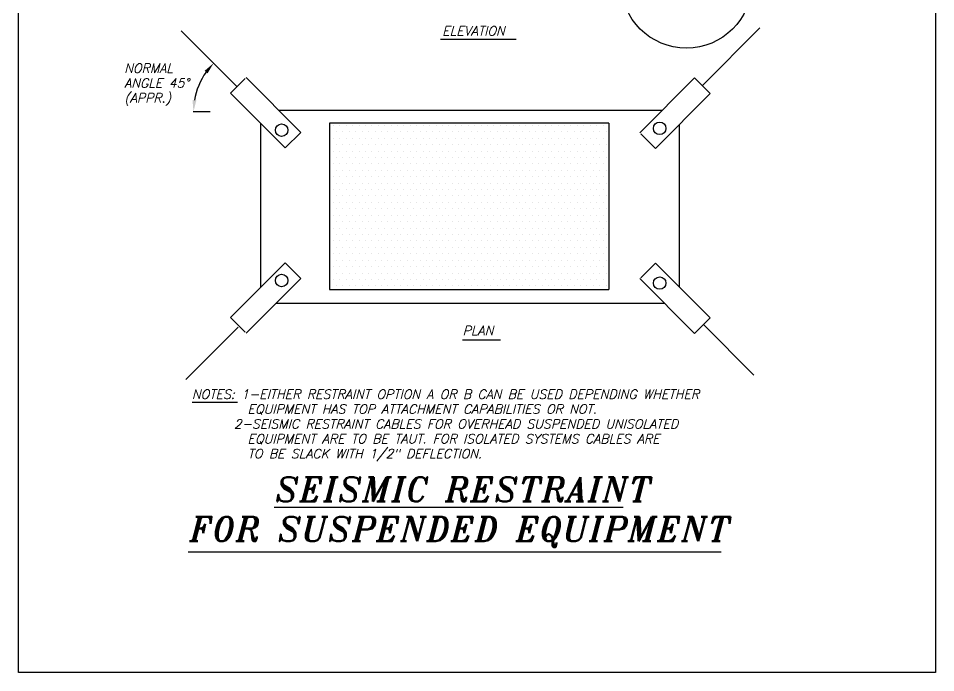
# Model space of a CAD drawing. Extents: x -730 to 2784, y 160 to 852.
# Drawn here: x -712.33 to -703.94, y 255.26 to 261.24 of the extents above; entities that cross this region are included whole.
import ezdxf

# ---------------------------------------------------------------- set-up
doc = ezdxf.new("R2010")
doc.units = 0
doc.header["$MEASUREMENT"] = 0
doc.header["$PDMODE"] = 34
doc.header["$PDSIZE"] = 0.4
for name, color, linetype in [('1', 1, 'Continuous'), ('4', 1, 'Continuous'), ('7', 7, 'Continuous'), ('M_HV_TABLE', 140, 'Continuous')]:
    doc.layers.add(name, color=color, linetype=linetype)
doc.layers.add('2', color=2, linetype='Continuous', lineweight=25)
doc.layers.add('3', color=3, linetype='Continuous', lineweight=25)
doc.styles.add('ROMANC', font='italict.shx')

# ---------------------------------------------------------------- blocks, each defined once
blk = doc.blocks.new('*X227')
at = {"color": 0}
for p, q in [((-141187.5, 142875), (-141187.5, 142875)), ((-141125, 143000), (-141125, 143000)), ((-141062.5, 142875), (-141062.5, 142875)), ((-141000, 143000), (-141000, 143000)), ((-140937.5, 142875), (-140937.5, 142875)), ((-140875, 143000), (-140875, 143000)), ((-140812.5, 142875), (-140812.5, 142875)), ((-140750, 143000), (-140750, 143000)), ((-140687.5, 142875), (-140687.5, 142875)), ((-140625, 143000), (-140625, 143000)), ((-140562.5, 142875), (-140562.5, 142875)), ((-140500, 143000), (-140500, 143000)), ((-140437.5, 142875), (-140437.5, 142875)), ((-140375, 143000), (-140375, 143000)), ((-140312.5, 142875), (-140312.5, 142875)), ((-140250, 143000), (-140250, 143000)), ((-140187.5, 142875), (-140187.5, 142875)), ((-140125, 143000), (-140125, 143000)), ((-140062.5, 142875), (-140062.5, 142875)), ((-140000, 143000), (-140000, 143000)), ((-139937.5, 142875), (-139937.5, 142875)), ((-139875, 143000), (-139875, 143000)), ((-139812.5, 142875), (-139812.5, 142875)), ((-139750, 143000), (-139750, 143000)), ((-139687.5, 142875), (-139687.5, 142875)), ((-139625, 143000), (-139625, 143000)), ((-139562.5, 142875), (-139562.5, 142875)), ((-139500, 143000), (-139500, 143000)), ((-139437.5, 142875), (-139437.5, 142875)), ((-139375, 143000), (-139375, 143000)), ((-139312.5, 142875), (-139312.5, 142875)), ((-139250, 143000), (-139250, 143000)), ((-139187.5, 142875), (-139187.5, 142875)), ((-139125, 143000), (-139125, 143000)), ((-139062.5, 142875), (-139062.5, 142875)), ((-139000, 143000), (-139000, 143000)), ((-138937.5, 142875), (-138937.5, 142875)), ((-138875, 143000), (-138875, 143000)), ((-138812.5, 142875), (-138812.5, 142875)), ((-138750, 143000), (-138750, 143000)), ((-138687.5, 142875), (-138687.5, 142875)), ((-138625, 143000), (-138625, 143000)), ((-138562.5, 142875), (-138562.5, 142875)), ((-138500, 143000), (-138500, 143000)), ((-138437.5, 142875), (-138437.5, 142875)), ((-138375, 143000), (-138375, 143000)), ((-138312.5, 142875), (-138312.5, 142875)), ((-138250, 143000), (-138250, 143000)), ((-138187.5, 142875), (-138187.5, 142875)), ((-138125, 143000), (-138125, 143000)), ((-138062.5, 142875), (-138062.5, 142875)), ((-138000, 143000), (-138000, 143000)), ((-137937.5, 142875), (-137937.5, 142875)), ((-137875, 143000), (-137875, 143000)), ((-137812.5, 142875), (-137812.5, 142875)), ((-137750, 143000), (-137750, 143000)), ((-137687.5, 142875), (-137687.5, 142875)), ((-137625, 143000), (-137625, 143000)), ((-137562.5, 142875), (-137562.5, 142875)), ((-137500, 143000), (-137500, 143000)), ((-137437.5, 142875), (-137437.5, 142875)), ((-137375, 143000), (-137375, 143000)), ((-137312.5, 142875), (-137312.5, 142875)), ((-137250, 143000), (-137250, 143000)), ((-137187.5, 142875), (-137187.5, 142875)), ((-137125, 143000), (-137125, 143000)), ((-137062.5, 142875), (-137062.5, 142875)), ((-137000, 143000), (-137000, 143000)), ((-136937.5, 142875), (-136937.5, 142875)), ((-136875, 143000), (-136875, 143000)), ((-136812.5, 142875), (-136812.5, 142875)), ((-136750, 143000), (-136750, 143000)), ((-136687.5, 142875), (-136687.5, 142875)), ((-136625, 143000), (-136625, 143000)), ((-136562.5, 142875), (-136562.5, 142875)), ((-136500, 143000), (-136500, 143000)), ((-136437.5, 142875), (-136437.5, 142875)), ((-136375, 143000), (-136375, 143000)), ((-136312.5, 142875), (-136312.5, 142875)), ((-136250, 143000), (-136250, 143000)), ((-136187.5, 142875), (-136187.5, 142875)), ((-136125, 143000), (-136125, 143000)), ((-136062.5, 142875), (-136062.5, 142875)), ((-136000, 143000), (-136000, 143000)), ((-135937.5, 142875), (-135937.5, 142875)), ((-135875, 143000), (-135875, 143000)), ((-135812.5, 142875), (-135812.5, 142875)), ((-141125, 142750), (-141125, 142750)), ((-141000, 142750), (-141000, 142750)), ((-140875, 142750), (-140875, 142750)), ((-140750, 142750), (-140750, 142750)), ((-140625, 142750), (-140625, 142750)), ((-140500, 142750), (-140500, 142750)), ((-140375, 142750), (-140375, 142750)), ((-140250, 142750), (-140250, 142750)), ((-140125, 142750), (-140125, 142750)), ((-140000, 142750), (-140000, 142750)), ((-139875, 142750), (-139875, 142750)), ((-139750, 142750), (-139750, 142750)), ((-139625, 142750), (-139625, 142750)), ((-139500, 142750), (-139500, 142750)), ((-139375, 142750), (-139375, 142750)), ((-139250, 142750), (-139250, 142750)), ((-139125, 142750), (-139125, 142750)), ((-139000, 142750), (-139000, 142750)), ((-138875, 142750), (-138875, 142750)), ((-138750, 142750), (-138750, 142750)), ((-138625, 142750), (-138625, 142750)), ((-138500, 142750), (-138500, 142750)), ((-138375, 142750), (-138375, 142750)), ((-138250, 142750), (-138250, 142750)), ((-138125, 142750), (-138125, 142750)), ((-138000, 142750), (-138000, 142750)), ((-137875, 142750), (-137875, 142750)), ((-137750, 142750), (-137750, 142750)), ((-137625, 142750), (-137625, 142750)), ((-137500, 142750), (-137500, 142750)), ((-137375, 142750), (-137375, 142750)), ((-137250, 142750), (-137250, 142750)), ((-137125, 142750), (-137125, 142750)), ((-137000, 142750), (-137000, 142750)), ((-136875, 142750), (-136875, 142750)), ((-136750, 142750), (-136750, 142750)), ((-136625, 142750), (-136625, 142750)), ((-136500, 142750), (-136500, 142750)), ((-136375, 142750), (-136375, 142750)), ((-136250, 142750), (-136250, 142750)), ((-136125, 142750), (-136125, 142750)), ((-136000, 142750), (-136000, 142750)), ((-135875, 142750), (-135875, 142750)), ((-141187.5, 142625), (-141187.5, 142625)), ((-141125, 142500), (-141125, 142500)), ((-141062.5, 142625), (-141062.5, 142625)), ((-141000, 142500), (-141000, 142500)), ((-140937.5, 142625), (-140937.5, 142625)), ((-140875, 142500), (-140875, 142500)), ((-140812.5, 142625), (-140812.5, 142625)), ((-140750, 142500), (-140750, 142500)), ((-140687.5, 142625), (-140687.5, 142625)), ((-140625, 142500), (-140625, 142500)), ((-140562.5, 142625), (-140562.5, 142625)), ((-140500, 142500), (-140500, 142500)), ((-140437.5, 142625), (-140437.5, 142625)), ((-140375, 142500), (-140375, 142500)), ((-140312.5, 142625), (-140312.5, 142625)), ((-140250, 142500), (-140250, 142500)), ((-140187.5, 142625), (-140187.5, 142625)), ((-140125, 142500), (-140125, 142500)), ((-140062.5, 142625), (-140062.5, 142625)), ((-140000, 142500), (-140000, 142500)), ((-139937.5, 142625), (-139937.5, 142625)), ((-139875, 142500), (-139875, 142500)), ((-139812.5, 142625), (-139812.5, 142625)), ((-139750, 142500), (-139750, 142500)), ((-139687.5, 142625), (-139687.5, 142625)), ((-139625, 142500), (-139625, 142500)), ((-139562.5, 142625), (-139562.5, 142625)), ((-139500, 142500), (-139500, 142500)), ((-139437.5, 142625), (-139437.5, 142625)), ((-139375, 142500), (-139375, 142500)), ((-139312.5, 142625), (-139312.5, 142625)), ((-139250, 142500), (-139250, 142500)), ((-139187.5, 142625), (-139187.5, 142625)), ((-139125, 142500), (-139125, 142500)), ((-139062.5, 142625), (-139062.5, 142625)), ((-139000, 142500), (-139000, 142500)), ((-138937.5, 142625), (-138937.5, 142625)), ((-138875, 142500), (-138875, 142500)), ((-138812.5, 142625), (-138812.5, 142625)), ((-138750, 142500), (-138750, 142500)), ((-138687.5, 142625), (-138687.5, 142625)), ((-138625, 142500), (-138625, 142500)), ((-138562.5, 142625), (-138562.5, 142625)), ((-138500, 142500), (-138500, 142500)), ((-138437.5, 142625), (-138437.5, 142625)), ((-138375, 142500), (-138375, 142500)), ((-138312.5, 142625), (-138312.5, 142625)), ((-138250, 142500), (-138250, 142500)), ((-138187.5, 142625), (-138187.5, 142625)), ((-138125, 142500), (-138125, 142500)), ((-138062.5, 142625), (-138062.5, 142625)), ((-138000, 142500), (-138000, 142500)), ((-137937.5, 142625), (-137937.5, 142625)), ((-137875, 142500), (-137875, 142500)), ((-137812.5, 142625), (-137812.5, 142625)), ((-137750, 142500), (-137750, 142500)), ((-137687.5, 142625), (-137687.5, 142625)), ((-137625, 142500), (-137625, 142500)), ((-137562.5, 142625), (-137562.5, 142625)), ((-137500, 142500), (-137500, 142500)), ((-137437.5, 142625), (-137437.5, 142625)), ((-137375, 142500), (-137375, 142500)), ((-137312.5, 142625), (-137312.5, 142625)), ((-137250, 142500), (-137250, 142500)), ((-137187.5, 142625), (-137187.5, 142625)), ((-137125, 142500), (-137125, 142500)), ((-137062.5, 142625), (-137062.5, 142625)), ((-137000, 142500), (-137000, 142500)), ((-136937.5, 142625), (-136937.5, 142625)), ((-136875, 142500), (-136875, 142500)), ((-136812.5, 142625), (-136812.5, 142625)), ((-136750, 142500), (-136750, 142500)), ((-136687.5, 142625), (-136687.5, 142625)), ((-136625, 142500), (-136625, 142500)), ((-136562.5, 142625), (-136562.5, 142625)), ((-136500, 142500), (-136500, 142500)), ((-136437.5, 142625), (-136437.5, 142625)), ((-136375, 142500), (-136375, 142500)), ((-136312.5, 142625), (-136312.5, 142625)), ((-136250, 142500), (-136250, 142500)), ((-136187.5, 142625), (-136187.5, 142625)), ((-136125, 142500), (-136125, 142500)), ((-136062.5, 142625), (-136062.5, 142625)), ((-136000, 142500), (-136000, 142500)), ((-135937.5, 142625), (-135937.5, 142625)), ((-135875, 142500), (-135875, 142500)), ((-135812.5, 142625), (-135812.5, 142625)), ((-141187.5, 142375), (-141187.5, 142375)), ((-141062.5, 142375), (-141062.5, 142375)), ((-140937.5, 142375), (-140937.5, 142375)), ((-140812.5, 142375), (-140812.5, 142375)), ((-140687.5, 142375), (-140687.5, 142375)), ((-140562.5, 142375), (-140562.5, 142375)), ((-140437.5, 142375), (-140437.5, 142375)), ((-140312.5, 142375), (-140312.5, 142375)), ((-140187.5, 142375), (-140187.5, 142375)), ((-140062.5, 142375), (-140062.5, 142375)), ((-139937.5, 142375), (-139937.5, 142375)), ((-139812.5, 142375), (-139812.5, 142375)), ((-139687.5, 142375), (-139687.5, 142375)), ((-139562.5, 142375), (-139562.5, 142375)), ((-139437.5, 142375), (-139437.5, 142375)), ((-139312.5, 142375), (-139312.5, 142375)), ((-139187.5, 142375), (-139187.5, 142375)), ((-139062.5, 142375), (-139062.5, 142375)), ((-138937.5, 142375), (-138937.5, 142375)), ((-138812.5, 142375), (-138812.5, 142375)), ((-138687.5, 142375), (-138687.5, 142375)), ((-138562.5, 142375), (-138562.5, 142375)), ((-138437.5, 142375), (-138437.5, 142375)), ((-138312.5, 142375), (-138312.5, 142375)), ((-138187.5, 142375), (-138187.5, 142375)), ((-138062.5, 142375), (-138062.5, 142375)), ((-137937.5, 142375), (-137937.5, 142375)), ((-137812.5, 142375), (-137812.5, 142375)), ((-137687.5, 142375), (-137687.5, 142375)), ((-137562.5, 142375), (-137562.5, 142375)), ((-137437.5, 142375), (-137437.5, 142375)), ((-137312.5, 142375), (-137312.5, 142375)), ((-137187.5, 142375), (-137187.5, 142375)), ((-137062.5, 142375), (-137062.5, 142375)), ((-136937.5, 142375), (-136937.5, 142375)), ((-136812.5, 142375), (-136812.5, 142375)), ((-136687.5, 142375), (-136687.5, 142375)), ((-136562.5, 142375), (-136562.5, 142375)), ((-136437.5, 142375), (-136437.5, 142375)), ((-136312.5, 142375), (-136312.5, 142375)), ((-136187.5, 142375), (-136187.5, 142375)), ((-136062.5, 142375), (-136062.5, 142375)), ((-135937.5, 142375), (-135937.5, 142375)), ((-135812.5, 142375), (-135812.5, 142375)), ((-141125, 142250), (-141125, 142250)), ((-141000, 142250), (-141000, 142250)), ((-140875, 142250), (-140875, 142250)), ((-140750, 142250), (-140750, 142250)), ((-140625, 142250), (-140625, 142250)), ((-140500, 142250), (-140500, 142250)), ((-140375, 142250), (-140375, 142250)), ((-140250, 142250), (-140250, 142250)), ((-140125, 142250), (-140125, 142250)), ((-140000, 142250), (-140000, 142250)), ((-139875, 142250), (-139875, 142250)), ((-139750, 142250), (-139750, 142250)), ((-139625, 142250), (-139625, 142250)), ((-139500, 142250), (-139500, 142250)), ((-139375, 142250), (-139375, 142250)), ((-139250, 142250), (-139250, 142250)), ((-139125, 142250), (-139125, 142250)), ((-139000, 142250), (-139000, 142250)), ((-138875, 142250), (-138875, 142250)), ((-138750, 142250), (-138750, 142250)), ((-138625, 142250), (-138625, 142250)), ((-138500, 142250), (-138500, 142250)), ((-138375, 142250), (-138375, 142250)), ((-138250, 142250), (-138250, 142250)), ((-138125, 142250), (-138125, 142250)), ((-138000, 142250), (-138000, 142250)), ((-137875, 142250), (-137875, 142250)), ((-137750, 142250), (-137750, 142250)), ((-137625, 142250), (-137625, 142250)), ((-137500, 142250), (-137500, 142250)), ((-137375, 142250), (-137375, 142250)), ((-137250, 142250), (-137250, 142250)), ((-137125, 142250), (-137125, 142250)), ((-137000, 142250), (-137000, 142250)), ((-136875, 142250), (-136875, 142250)), ((-136750, 142250), (-136750, 142250)), ((-136625, 142250), (-136625, 142250)), ((-136500, 142250), (-136500, 142250)), ((-136375, 142250), (-136375, 142250)), ((-136250, 142250), (-136250, 142250)), ((-136125, 142250), (-136125, 142250)), ((-136000, 142250), (-136000, 142250)), ((-135875, 142250), (-135875, 142250)), ((-141187.5, 142125), (-141187.5, 142125)), ((-141125, 142000), (-141125, 142000)), ((-141062.5, 142125), (-141062.5, 142125)), ((-141000, 142000), (-141000, 142000)), ((-140937.5, 142125), (-140937.5, 142125)), ((-140875, 142000), (-140875, 142000)), ((-140812.5, 142125), (-140812.5, 142125)), ((-140750, 142000), (-140750, 142000)), ((-140687.5, 142125), (-140687.5, 142125)), ((-140625, 142000), (-140625, 142000)), ((-140562.5, 142125), (-140562.5, 142125)), ((-140500, 142000), (-140500, 142000)), ((-140437.5, 142125), (-140437.5, 142125)), ((-140375, 142000), (-140375, 142000)), ((-140312.5, 142125), (-140312.5, 142125)), ((-140250, 142000), (-140250, 142000)), ((-140187.5, 142125), (-140187.5, 142125)), ((-140125, 142000), (-140125, 142000)), ((-140062.5, 142125), (-140062.5, 142125)), ((-140000, 142000), (-140000, 142000)), ((-139937.5, 142125), (-139937.5, 142125)), ((-139875, 142000), (-139875, 142000)), ((-139812.5, 142125), (-139812.5, 142125)), ((-139750, 142000), (-139750, 142000)), ((-139687.5, 142125), (-139687.5, 142125)), ((-139625, 142000), (-139625, 142000)), ((-139562.5, 142125), (-139562.5, 142125)), ((-139500, 142000), (-139500, 142000)), ((-139437.5, 142125), (-139437.5, 142125)), ((-139375, 142000), (-139375, 142000)), ((-139312.5, 142125), (-139312.5, 142125)), ((-139250, 142000), (-139250, 142000)), ((-139187.5, 142125), (-139187.5, 142125)), ((-139125, 142000), (-139125, 142000)), ((-139062.5, 142125), (-139062.5, 142125)), ((-139000, 142000), (-139000, 142000)), ((-138937.5, 142125), (-138937.5, 142125)), ((-138875, 142000), (-138875, 142000)), ((-138812.5, 142125), (-138812.5, 142125)), ((-138750, 142000), (-138750, 142000)), ((-138687.5, 142125), (-138687.5, 142125)), ((-138625, 142000), (-138625, 142000)), ((-138562.5, 142125), (-138562.5, 142125)), ((-138500, 142000), (-138500, 142000)), ((-138437.5, 142125), (-138437.5, 142125)), ((-138375, 142000), (-138375, 142000)), ((-138312.5, 142125), (-138312.5, 142125)), ((-138250, 142000), (-138250, 142000)), ((-138187.5, 142125), (-138187.5, 142125)), ((-138125, 142000), (-138125, 142000)), ((-138062.5, 142125), (-138062.5, 142125)), ((-138000, 142000), (-138000, 142000)), ((-137937.5, 142125), (-137937.5, 142125)), ((-137875, 142000), (-137875, 142000)), ((-137812.5, 142125), (-137812.5, 142125)), ((-137750, 142000), (-137750, 142000)), ((-137687.5, 142125), (-137687.5, 142125)), ((-137625, 142000), (-137625, 142000)), ((-137562.5, 142125), (-137562.5, 142125)), ((-137500, 142000), (-137500, 142000)), ((-137437.5, 142125), (-137437.5, 142125)), ((-137375, 142000), (-137375, 142000)), ((-137312.5, 142125), (-137312.5, 142125)), ((-137250, 142000), (-137250, 142000)), ((-137187.5, 142125), (-137187.5, 142125)), ((-137125, 142000), (-137125, 142000)), ((-137062.5, 142125), (-137062.5, 142125)), ((-137000, 142000), (-137000, 142000)), ((-136937.5, 142125), (-136937.5, 142125)), ((-136875, 142000), (-136875, 142000)), ((-136812.5, 142125), (-136812.5, 142125)), ((-136750, 142000), (-136750, 142000)), ((-136687.5, 142125), (-136687.5, 142125)), ((-136625, 142000), (-136625, 142000)), ((-136562.5, 142125), (-136562.5, 142125)), ((-136500, 142000), (-136500, 142000)), ((-136437.5, 142125), (-136437.5, 142125)), ((-136375, 142000), (-136375, 142000)), ((-136312.5, 142125), (-136312.5, 142125)), ((-136250, 142000), (-136250, 142000)), ((-136187.5, 142125), (-136187.5, 142125)), ((-136125, 142000), (-136125, 142000)), ((-136062.5, 142125), (-136062.5, 142125)), ((-136000, 142000), (-136000, 142000)), ((-135937.5, 142125), (-135937.5, 142125)), ((-135875, 142000), (-135875, 142000)), ((-135812.5, 142125), (-135812.5, 142125)), ((-141187.5, 141875), (-141187.5, 141875)), ((-141062.5, 141875), (-141062.5, 141875)), ((-140937.5, 141875), (-140937.5, 141875)), ((-140812.5, 141875), (-140812.5, 141875)), ((-140687.5, 141875), (-140687.5, 141875)), ((-140562.5, 141875), (-140562.5, 141875)), ((-140437.5, 141875), (-140437.5, 141875)), ((-140312.5, 141875), (-140312.5, 141875)), ((-140187.5, 141875), (-140187.5, 141875)), ((-140062.5, 141875), (-140062.5, 141875)), ((-139937.5, 141875), (-139937.5, 141875)), ((-139812.5, 141875), (-139812.5, 141875)), ((-139687.5, 141875), (-139687.5, 141875)), ((-139562.5, 141875), (-139562.5, 141875)), ((-139437.5, 141875), (-139437.5, 141875)), ((-139312.5, 141875), (-139312.5, 141875)), ((-139187.5, 141875), (-139187.5, 141875)), ((-139062.5, 141875), (-139062.5, 141875)), ((-138937.5, 141875), (-138937.5, 141875)), ((-138812.5, 141875), (-138812.5, 141875)), ((-138687.5, 141875), (-138687.5, 141875)), ((-138562.5, 141875), (-138562.5, 141875)), ((-138437.5, 141875), (-138437.5, 141875)), ((-138312.5, 141875), (-138312.5, 141875)), ((-138187.5, 141875), (-138187.5, 141875)), ((-138062.5, 141875), (-138062.5, 141875)), ((-137937.5, 141875), (-137937.5, 141875)), ((-137812.5, 141875), (-137812.5, 141875)), ((-137687.5, 141875), (-137687.5, 141875)), ((-137562.5, 141875), (-137562.5, 141875)), ((-137437.5, 141875), (-137437.5, 141875)), ((-137312.5, 141875), (-137312.5, 141875)), ((-137187.5, 141875), (-137187.5, 141875)), ((-137062.5, 141875), (-137062.5, 141875)), ((-136937.5, 141875), (-136937.5, 141875)), ((-136812.5, 141875), (-136812.5, 141875)), ((-136687.5, 141875), (-136687.5, 141875)), ((-136562.5, 141875), (-136562.5, 141875)), ((-136437.5, 141875), (-136437.5, 141875)), ((-136312.5, 141875), (-136312.5, 141875)), ((-136187.5, 141875), (-136187.5, 141875)), ((-136062.5, 141875), (-136062.5, 141875)), ((-135937.5, 141875), (-135937.5, 141875)), ((-135812.5, 141875), (-135812.5, 141875)), ((-141187.5, 141625), (-141187.5, 141625)), ((-141125, 141750), (-141125, 141750)), ((-141062.5, 141625), (-141062.5, 141625)), ((-141000, 141750), (-141000, 141750)), ((-140937.5, 141625), (-140937.5, 141625)), ((-140875, 141750), (-140875, 141750)), ((-140812.5, 141625), (-140812.5, 141625)), ((-140750, 141750), (-140750, 141750)), ((-140687.5, 141625), (-140687.5, 141625)), ((-140625, 141750), (-140625, 141750)), ((-140562.5, 141625), (-140562.5, 141625)), ((-140500, 141750), (-140500, 141750)), ((-140437.5, 141625), (-140437.5, 141625)), ((-140375, 141750), (-140375, 141750)), ((-140312.5, 141625), (-140312.5, 141625)), ((-140250, 141750), (-140250, 141750)), ((-140187.5, 141625), (-140187.5, 141625)), ((-140125, 141750), (-140125, 141750)), ((-140062.5, 141625), (-140062.5, 141625)), ((-140000, 141750), (-140000, 141750)), ((-139937.5, 141625), (-139937.5, 141625)), ((-139875, 141750), (-139875, 141750)), ((-139812.5, 141625), (-139812.5, 141625)), ((-139750, 141750), (-139750, 141750)), ((-139687.5, 141625), (-139687.5, 141625)), ((-139625, 141750), (-139625, 141750)), ((-139562.5, 141625), (-139562.5, 141625)), ((-139500, 141750), (-139500, 141750)), ((-139437.5, 141625), (-139437.5, 141625)), ((-139375, 141750), (-139375, 141750)), ((-139312.5, 141625), (-139312.5, 141625)), ((-139250, 141750), (-139250, 141750)), ((-139187.5, 141625), (-139187.5, 141625)), ((-139125, 141750), (-139125, 141750)), ((-139062.5, 141625), (-139062.5, 141625)), ((-139000, 141750), (-139000, 141750)), ((-138937.5, 141625), (-138937.5, 141625)), ((-138875, 141750), (-138875, 141750)), ((-138812.5, 141625), (-138812.5, 141625)), ((-138750, 141750), (-138750, 141750)), ((-138687.5, 141625), (-138687.5, 141625)), ((-138625, 141750), (-138625, 141750)), ((-138562.5, 141625), (-138562.5, 141625)), ((-138500, 141750), (-138500, 141750)), ((-138437.5, 141625), (-138437.5, 141625)), ((-138375, 141750), (-138375, 141750)), ((-138312.5, 141625), (-138312.5, 141625)), ((-138250, 141750), (-138250, 141750)), ((-138187.5, 141625), (-138187.5, 141625)), ((-138125, 141750), (-138125, 141750)), ((-138062.5, 141625), (-138062.5, 141625)), ((-138000, 141750), (-138000, 141750)), ((-137937.5, 141625), (-137937.5, 141625)), ((-137875, 141750), (-137875, 141750)), ((-137812.5, 141625), (-137812.5, 141625)), ((-137750, 141750), (-137750, 141750)), ((-137687.5, 141625), (-137687.5, 141625)), ((-137625, 141750), (-137625, 141750)), ((-137562.5, 141625), (-137562.5, 141625)), ((-137500, 141750), (-137500, 141750)), ((-137437.5, 141625), (-137437.5, 141625)), ((-137375, 141750), (-137375, 141750)), ((-137312.5, 141625), (-137312.5, 141625)), ((-137250, 141750), (-137250, 141750)), ((-137187.5, 141625), (-137187.5, 141625)), ((-137125, 141750), (-137125, 141750)), ((-137062.5, 141625), (-137062.5, 141625)), ((-137000, 141750), (-137000, 141750)), ((-136937.5, 141625), (-136937.5, 141625)), ((-136875, 141750), (-136875, 141750)), ((-136812.5, 141625), (-136812.5, 141625)), ((-136750, 141750), (-136750, 141750)), ((-136687.5, 141625), (-136687.5, 141625)), ((-136625, 141750), (-136625, 141750)), ((-136562.5, 141625), (-136562.5, 141625)), ((-136500, 141750), (-136500, 141750)), ((-136437.5, 141625), (-136437.5, 141625)), ((-136375, 141750), (-136375, 141750)), ((-136312.5, 141625), (-136312.5, 141625)), ((-136250, 141750), (-136250, 141750)), ((-136187.5, 141625), (-136187.5, 141625)), ((-136125, 141750), (-136125, 141750)), ((-136062.5, 141625), (-136062.5, 141625)), ((-136000, 141750), (-136000, 141750)), ((-135937.5, 141625), (-135937.5, 141625)), ((-135875, 141750), (-135875, 141750)), ((-135812.5, 141625), (-135812.5, 141625)), ((-141125, 141500), (-141125, 141500)), ((-141000, 141500), (-141000, 141500)), ((-140875, 141500), (-140875, 141500)), ((-140750, 141500), (-140750, 141500)), ((-140625, 141500), (-140625, 141500)), ((-140500, 141500), (-140500, 141500)), ((-140375, 141500), (-140375, 141500)), ((-140250, 141500), (-140250, 141500)), ((-140125, 141500), (-140125, 141500)), ((-140000, 141500), (-140000, 141500)), ((-139875, 141500), (-139875, 141500)), ((-139750, 141500), (-139750, 141500)), ((-139625, 141500), (-139625, 141500)), ((-139500, 141500), (-139500, 141500)), ((-139375, 141500), (-139375, 141500)), ((-139250, 141500), (-139250, 141500)), ((-139125, 141500), (-139125, 141500)), ((-139000, 141500), (-139000, 141500)), ((-138875, 141500), (-138875, 141500)), ((-138750, 141500), (-138750, 141500)), ((-138625, 141500), (-138625, 141500)), ((-138500, 141500), (-138500, 141500)), ((-138375, 141500), (-138375, 141500)), ((-138250, 141500), (-138250, 141500)), ((-138125, 141500), (-138125, 141500)), ((-138000, 141500), (-138000, 141500)), ((-137875, 141500), (-137875, 141500)), ((-137750, 141500), (-137750, 141500)), ((-137625, 141500), (-137625, 141500)), ((-137500, 141500), (-137500, 141500)), ((-137375, 141500), (-137375, 141500)), ((-137250, 141500), (-137250, 141500)), ((-137125, 141500), (-137125, 141500)), ((-137000, 141500), (-137000, 141500)), ((-136875, 141500), (-136875, 141500)), ((-136750, 141500), (-136750, 141500)), ((-136625, 141500), (-136625, 141500)), ((-136500, 141500), (-136500, 141500)), ((-136375, 141500), (-136375, 141500)), ((-136250, 141500), (-136250, 141500)), ((-136125, 141500), (-136125, 141500)), ((-136000, 141500), (-136000, 141500)), ((-135875, 141500), (-135875, 141500)), ((-141187.5, 141375), (-141187.5, 141375)), ((-141125, 141250), (-141125, 141250)), ((-141062.5, 141375), (-141062.5, 141375)), ((-141000, 141250), (-141000, 141250)), ((-140937.5, 141375), (-140937.5, 141375)), ((-140875, 141250), (-140875, 141250)), ((-140812.5, 141375), (-140812.5, 141375)), ((-140750, 141250), (-140750, 141250)), ((-140687.5, 141375), (-140687.5, 141375)), ((-140625, 141250), (-140625, 141250)), ((-140562.5, 141375), (-140562.5, 141375)), ((-140500, 141250), (-140500, 141250)), ((-140437.5, 141375), (-140437.5, 141375)), ((-140375, 141250), (-140375, 141250)), ((-140312.5, 141375), (-140312.5, 141375)), ((-140250, 141250), (-140250, 141250)), ((-140187.5, 141375), (-140187.5, 141375)), ((-140125, 141250), (-140125, 141250)), ((-140062.5, 141375), (-140062.5, 141375)), ((-140000, 141250), (-140000, 141250)), ((-139937.5, 141375), (-139937.5, 141375)), ((-139875, 141250), (-139875, 141250)), ((-139812.5, 141375), (-139812.5, 141375)), ((-139750, 141250), (-139750, 141250)), ((-139687.5, 141375), (-139687.5, 141375)), ((-139625, 141250), (-139625, 141250)), ((-139562.5, 141375), (-139562.5, 141375)), ((-139500, 141250), (-139500, 141250)), ((-139437.5, 141375), (-139437.5, 141375)), ((-139375, 141250), (-139375, 141250)), ((-139312.5, 141375), (-139312.5, 141375)), ((-139250, 141250), (-139250, 141250)), ((-139187.5, 141375), (-139187.5, 141375)), ((-139125, 141250), (-139125, 141250)), ((-139062.5, 141375), (-139062.5, 141375)), ((-139000, 141250), (-139000, 141250)), ((-138937.5, 141375), (-138937.5, 141375)), ((-138875, 141250), (-138875, 141250)), ((-138812.5, 141375), (-138812.5, 141375)), ((-138750, 141250), (-138750, 141250)), ((-138687.5, 141375), (-138687.5, 141375)), ((-138625, 141250), (-138625, 141250)), ((-138562.5, 141375), (-138562.5, 141375)), ((-138500, 141250), (-138500, 141250)), ((-138437.5, 141375), (-138437.5, 141375)), ((-138375, 141250), (-138375, 141250)), ((-138312.5, 141375), (-138312.5, 141375)), ((-138250, 141250), (-138250, 141250)), ((-138187.5, 141375), (-138187.5, 141375)), ((-138125, 141250), (-138125, 141250)), ((-138062.5, 141375), (-138062.5, 141375)), ((-138000, 141250), (-138000, 141250)), ((-137937.5, 141375), (-137937.5, 141375)), ((-137875, 141250), (-137875, 141250)), ((-137812.5, 141375), (-137812.5, 141375)), ((-137750, 141250), (-137750, 141250)), ((-137687.5, 141375), (-137687.5, 141375)), ((-137625, 141250), (-137625, 141250)), ((-137562.5, 141375), (-137562.5, 141375)), ((-137500, 141250), (-137500, 141250)), ((-137437.5, 141375), (-137437.5, 141375)), ((-137375, 141250), (-137375, 141250)), ((-137312.5, 141375), (-137312.5, 141375)), ((-137250, 141250), (-137250, 141250)), ((-137187.5, 141375), (-137187.5, 141375)), ((-137125, 141250), (-137125, 141250)), ((-137062.5, 141375), (-137062.5, 141375)), ((-137000, 141250), (-137000, 141250)), ((-136937.5, 141375), (-136937.5, 141375)), ((-136875, 141250), (-136875, 141250)), ((-136812.5, 141375), (-136812.5, 141375)), ((-136750, 141250), (-136750, 141250)), ((-136687.5, 141375), (-136687.5, 141375)), ((-136625, 141250), (-136625, 141250)), ((-136562.5, 141375), (-136562.5, 141375)), ((-136500, 141250), (-136500, 141250)), ((-136437.5, 141375), (-136437.5, 141375)), ((-136375, 141250), (-136375, 141250)), ((-136312.5, 141375), (-136312.5, 141375)), ((-136250, 141250), (-136250, 141250)), ((-136187.5, 141375), (-136187.5, 141375)), ((-136125, 141250), (-136125, 141250)), ((-136062.5, 141375), (-136062.5, 141375)), ((-136000, 141250), (-136000, 141250)), ((-135937.5, 141375), (-135937.5, 141375)), ((-135875, 141250), (-135875, 141250)), ((-135812.5, 141375), (-135812.5, 141375)), ((-141187.5, 141125), (-141187.5, 141125)), ((-141062.5, 141125), (-141062.5, 141125)), ((-140937.5, 141125), (-140937.5, 141125)), ((-140812.5, 141125), (-140812.5, 141125)), ((-140687.5, 141125), (-140687.5, 141125)), ((-140562.5, 141125), (-140562.5, 141125)), ((-140437.5, 141125), (-140437.5, 141125)), ((-140312.5, 141125), (-140312.5, 141125)), ((-140187.5, 141125), (-140187.5, 141125)), ((-140062.5, 141125), (-140062.5, 141125)), ((-139937.5, 141125), (-139937.5, 141125)), ((-139812.5, 141125), (-139812.5, 141125)), ((-139687.5, 141125), (-139687.5, 141125)), ((-139562.5, 141125), (-139562.5, 141125)), ((-139437.5, 141125), (-139437.5, 141125)), ((-139312.5, 141125), (-139312.5, 141125)), ((-139187.5, 141125), (-139187.5, 141125)), ((-139062.5, 141125), (-139062.5, 141125)), ((-138937.5, 141125), (-138937.5, 141125)), ((-138812.5, 141125), (-138812.5, 141125)), ((-138687.5, 141125), (-138687.5, 141125)), ((-138562.5, 141125), (-138562.5, 141125)), ((-138437.5, 141125), (-138437.5, 141125)), ((-138312.5, 141125), (-138312.5, 141125)), ((-138187.5, 141125), (-138187.5, 141125)), ((-138062.5, 141125), (-138062.5, 141125)), ((-137937.5, 141125), (-137937.5, 141125)), ((-137812.5, 141125), (-137812.5, 141125)), ((-137687.5, 141125), (-137687.5, 141125)), ((-137562.5, 141125), (-137562.5, 141125)), ((-137437.5, 141125), (-137437.5, 141125)), ((-137312.5, 141125), (-137312.5, 141125)), ((-137187.5, 141125), (-137187.5, 141125)), ((-137062.5, 141125), (-137062.5, 141125)), ((-136937.5, 141125), (-136937.5, 141125)), ((-136812.5, 141125), (-136812.5, 141125)), ((-136687.5, 141125), (-136687.5, 141125)), ((-136562.5, 141125), (-136562.5, 141125)), ((-136437.5, 141125), (-136437.5, 141125)), ((-136312.5, 141125), (-136312.5, 141125)), ((-136187.5, 141125), (-136187.5, 141125)), ((-136062.5, 141125), (-136062.5, 141125)), ((-135937.5, 141125), (-135937.5, 141125)), ((-135812.5, 141125), (-135812.5, 141125)), ((-141125, 141000), (-141125, 141000)), ((-141000, 141000), (-141000, 141000)), ((-140875, 141000), (-140875, 141000)), ((-140750, 141000), (-140750, 141000)), ((-140625, 141000), (-140625, 141000)), ((-140500, 141000), (-140500, 141000)), ((-140375, 141000), (-140375, 141000)), ((-140250, 141000), (-140250, 141000)), ((-140125, 141000), (-140125, 141000)), ((-140000, 141000), (-140000, 141000)), ((-139875, 141000), (-139875, 141000)), ((-139750, 141000), (-139750, 141000)), ((-139625, 141000), (-139625, 141000)), ((-139500, 141000), (-139500, 141000)), ((-139375, 141000), (-139375, 141000)), ((-139250, 141000), (-139250, 141000)), ((-139125, 141000), (-139125, 141000)), ((-139000, 141000), (-139000, 141000)), ((-138875, 141000), (-138875, 141000)), ((-138750, 141000), (-138750, 141000)), ((-138625, 141000), (-138625, 141000)), ((-138500, 141000), (-138500, 141000)), ((-138375, 141000), (-138375, 141000)), ((-138250, 141000), (-138250, 141000)), ((-138125, 141000), (-138125, 141000)), ((-138000, 141000), (-138000, 141000)), ((-137875, 141000), (-137875, 141000)), ((-137750, 141000), (-137750, 141000)), ((-137625, 141000), (-137625, 141000)), ((-137500, 141000), (-137500, 141000)), ((-137375, 141000), (-137375, 141000)), ((-137250, 141000), (-137250, 141000)), ((-137125, 141000), (-137125, 141000)), ((-137000, 141000), (-137000, 141000)), ((-136875, 141000), (-136875, 141000)), ((-136750, 141000), (-136750, 141000)), ((-136625, 141000), (-136625, 141000)), ((-136500, 141000), (-136500, 141000)), ((-136375, 141000), (-136375, 141000)), ((-136250, 141000), (-136250, 141000)), ((-136125, 141000), (-136125, 141000)), ((-136000, 141000), (-136000, 141000)), ((-135875, 141000), (-135875, 141000)), ((-141187.5, 140875), (-141187.5, 140875)), ((-141125, 140750), (-141125, 140750)), ((-141062.5, 140875), (-141062.5, 140875)), ((-141000, 140750), (-141000, 140750)), ((-140937.5, 140875), (-140937.5, 140875)), ((-140875, 140750), (-140875, 140750)), ((-140812.5, 140875), (-140812.5, 140875)), ((-140750, 140750), (-140750, 140750)), ((-140687.5, 140875), (-140687.5, 140875)), ((-140625, 140750), (-140625, 140750)), ((-140562.5, 140875), (-140562.5, 140875)), ((-140500, 140750), (-140500, 140750)), ((-140437.5, 140875), (-140437.5, 140875)), ((-140375, 140750), (-140375, 140750)), ((-140312.5, 140875), (-140312.5, 140875)), ((-140250, 140750), (-140250, 140750)), ((-140187.5, 140875), (-140187.5, 140875)), ((-140125, 140750), (-140125, 140750)), ((-140062.5, 140875), (-140062.5, 140875)), ((-140000, 140750), (-140000, 140750)), ((-139937.5, 140875), (-139937.5, 140875)), ((-139875, 140750), (-139875, 140750)), ((-139812.5, 140875), (-139812.5, 140875)), ((-139750, 140750), (-139750, 140750)), ((-139687.5, 140875), (-139687.5, 140875)), ((-139625, 140750), (-139625, 140750)), ((-139562.5, 140875), (-139562.5, 140875)), ((-139500, 140750), (-139500, 140750)), ((-139437.5, 140875), (-139437.5, 140875)), ((-139375, 140750), (-139375, 140750)), ((-139312.5, 140875), (-139312.5, 140875)), ((-139250, 140750), (-139250, 140750)), ((-139187.5, 140875), (-139187.5, 140875)), ((-139125, 140750), (-139125, 140750)), ((-139062.5, 140875), (-139062.5, 140875)), ((-139000, 140750), (-139000, 140750)), ((-138937.5, 140875), (-138937.5, 140875)), ((-138875, 140750), (-138875, 140750)), ((-138812.5, 140875), (-138812.5, 140875)), ((-138750, 140750), (-138750, 140750)), ((-138687.5, 140875), (-138687.5, 140875)), ((-138625, 140750), (-138625, 140750)), ((-138562.5, 140875), (-138562.5, 140875)), ((-138500, 140750), (-138500, 140750)), ((-138437.5, 140875), (-138437.5, 140875)), ((-138375, 140750), (-138375, 140750)), ((-138312.5, 140875), (-138312.5, 140875)), ((-138250, 140750), (-138250, 140750)), ((-138187.5, 140875), (-138187.5, 140875)), ((-138125, 140750), (-138125, 140750)), ((-138062.5, 140875), (-138062.5, 140875)), ((-138000, 140750), (-138000, 140750)), ((-137937.5, 140875), (-137937.5, 140875)), ((-137875, 140750), (-137875, 140750)), ((-137812.5, 140875), (-137812.5, 140875)), ((-137750, 140750), (-137750, 140750)), ((-137687.5, 140875), (-137687.5, 140875)), ((-137625, 140750), (-137625, 140750)), ((-137562.5, 140875), (-137562.5, 140875)), ((-137500, 140750), (-137500, 140750)), ((-137437.5, 140875), (-137437.5, 140875)), ((-137375, 140750), (-137375, 140750)), ((-137312.5, 140875), (-137312.5, 140875)), ((-137250, 140750), (-137250, 140750)), ((-137187.5, 140875), (-137187.5, 140875)), ((-137125, 140750), (-137125, 140750)), ((-137062.5, 140875), (-137062.5, 140875)), ((-137000, 140750), (-137000, 140750)), ((-136937.5, 140875), (-136937.5, 140875)), ((-136875, 140750), (-136875, 140750)), ((-136812.5, 140875), (-136812.5, 140875)), ((-136750, 140750), (-136750, 140750)), ((-136687.5, 140875), (-136687.5, 140875)), ((-136625, 140750), (-136625, 140750)), ((-136562.5, 140875), (-136562.5, 140875)), ((-136500, 140750), (-136500, 140750)), ((-136437.5, 140875), (-136437.5, 140875)), ((-136375, 140750), (-136375, 140750)), ((-136312.5, 140875), (-136312.5, 140875)), ((-136250, 140750), (-136250, 140750)), ((-136187.5, 140875), (-136187.5, 140875)), ((-136125, 140750), (-136125, 140750)), ((-136062.5, 140875), (-136062.5, 140875)), ((-136000, 140750), (-136000, 140750)), ((-135937.5, 140875), (-135937.5, 140875)), ((-135875, 140750), (-135875, 140750)), ((-135812.5, 140875), (-135812.5, 140875)), ((-141187.5, 140625), (-141187.5, 140625)), ((-141062.5, 140625), (-141062.5, 140625)), ((-140937.5, 140625), (-140937.5, 140625)), ((-140812.5, 140625), (-140812.5, 140625)), ((-140687.5, 140625), (-140687.5, 140625)), ((-140562.5, 140625), (-140562.5, 140625)), ((-140437.5, 140625), (-140437.5, 140625)), ((-140312.5, 140625), (-140312.5, 140625)), ((-140187.5, 140625), (-140187.5, 140625)), ((-140062.5, 140625), (-140062.5, 140625)), ((-139937.5, 140625), (-139937.5, 140625)), ((-139812.5, 140625), (-139812.5, 140625)), ((-139687.5, 140625), (-139687.5, 140625)), ((-139562.5, 140625), (-139562.5, 140625)), ((-139437.5, 140625), (-139437.5, 140625)), ((-139312.5, 140625), (-139312.5, 140625)), ((-139187.5, 140625), (-139187.5, 140625)), ((-139062.5, 140625), (-139062.5, 140625)), ((-138937.5, 140625), (-138937.5, 140625)), ((-138812.5, 140625), (-138812.5, 140625)), ((-138687.5, 140625), (-138687.5, 140625)), ((-138562.5, 140625), (-138562.5, 140625)), ((-138437.5, 140625), (-138437.5, 140625)), ((-138312.5, 140625), (-138312.5, 140625)), ((-138187.5, 140625), (-138187.5, 140625)), ((-138062.5, 140625), (-138062.5, 140625)), ((-137937.5, 140625), (-137937.5, 140625)), ((-137812.5, 140625), (-137812.5, 140625)), ((-137687.5, 140625), (-137687.5, 140625)), ((-137562.5, 140625), (-137562.5, 140625)), ((-137437.5, 140625), (-137437.5, 140625)), ((-137312.5, 140625), (-137312.5, 140625)), ((-137187.5, 140625), (-137187.5, 140625)), ((-137062.5, 140625), (-137062.5, 140625)), ((-136937.5, 140625), (-136937.5, 140625)), ((-136812.5, 140625), (-136812.5, 140625)), ((-136687.5, 140625), (-136687.5, 140625)), ((-136562.5, 140625), (-136562.5, 140625)), ((-136437.5, 140625), (-136437.5, 140625)), ((-136312.5, 140625), (-136312.5, 140625)), ((-136187.5, 140625), (-136187.5, 140625)), ((-136062.5, 140625), (-136062.5, 140625)), ((-135937.5, 140625), (-135937.5, 140625)), ((-135812.5, 140625), (-135812.5, 140625)), ((-141187.5, 140375), (-141187.5, 140375)), ((-141125, 140500), (-141125, 140500)), ((-141062.5, 140375), (-141062.5, 140375)), ((-141000, 140500), (-141000, 140500)), ((-140937.5, 140375), (-140937.5, 140375)), ((-140875, 140500), (-140875, 140500)), ((-140812.5, 140375), (-140812.5, 140375)), ((-140750, 140500), (-140750, 140500)), ((-140687.5, 140375), (-140687.5, 140375)), ((-140625, 140500), (-140625, 140500)), ((-140562.5, 140375), (-140562.5, 140375)), ((-140500, 140500), (-140500, 140500)), ((-140437.5, 140375), (-140437.5, 140375)), ((-140375, 140500), (-140375, 140500)), ((-140312.5, 140375), (-140312.5, 140375)), ((-140250, 140500), (-140250, 140500)), ((-140187.5, 140375), (-140187.5, 140375)), ((-140125, 140500), (-140125, 140500)), ((-140062.5, 140375), (-140062.5, 140375)), ((-140000, 140500), (-140000, 140500)), ((-139937.5, 140375), (-139937.5, 140375)), ((-139875, 140500), (-139875, 140500)), ((-139812.5, 140375), (-139812.5, 140375)), ((-139750, 140500), (-139750, 140500)), ((-139687.5, 140375), (-139687.5, 140375)), ((-139625, 140500), (-139625, 140500)), ((-139562.5, 140375), (-139562.5, 140375)), ((-139500, 140500), (-139500, 140500)), ((-139437.5, 140375), (-139437.5, 140375)), ((-139375, 140500), (-139375, 140500)), ((-139312.5, 140375), (-139312.5, 140375)), ((-139250, 140500), (-139250, 140500)), ((-139187.5, 140375), (-139187.5, 140375)), ((-139125, 140500), (-139125, 140500)), ((-139062.5, 140375), (-139062.5, 140375)), ((-139000, 140500), (-139000, 140500)), ((-138937.5, 140375), (-138937.5, 140375)), ((-138875, 140500), (-138875, 140500)), ((-138812.5, 140375), (-138812.5, 140375)), ((-138750, 140500), (-138750, 140500)), ((-138687.5, 140375), (-138687.5, 140375)), ((-138625, 140500), (-138625, 140500)), ((-138562.5, 140375), (-138562.5, 140375)), ((-138500, 140500), (-138500, 140500)), ((-138437.5, 140375), (-138437.5, 140375)), ((-138375, 140500), (-138375, 140500)), ((-138312.5, 140375), (-138312.5, 140375)), ((-138250, 140500), (-138250, 140500)), ((-138187.5, 140375), (-138187.5, 140375)), ((-138125, 140500), (-138125, 140500)), ((-138062.5, 140375), (-138062.5, 140375)), ((-138000, 140500), (-138000, 140500)), ((-137937.5, 140375), (-137937.5, 140375)), ((-137875, 140500), (-137875, 140500)), ((-137812.5, 140375), (-137812.5, 140375)), ((-137750, 140500), (-137750, 140500)), ((-137687.5, 140375), (-137687.5, 140375)), ((-137625, 140500), (-137625, 140500)), ((-137562.5, 140375), (-137562.5, 140375)), ((-137500, 140500), (-137500, 140500)), ((-137437.5, 140375), (-137437.5, 140375)), ((-137375, 140500), (-137375, 140500)), ((-137312.5, 140375), (-137312.5, 140375)), ((-137250, 140500), (-137250, 140500)), ((-137187.5, 140375), (-137187.5, 140375)), ((-137125, 140500), (-137125, 140500)), ((-137062.5, 140375), (-137062.5, 140375)), ((-137000, 140500), (-137000, 140500)), ((-136937.5, 140375), (-136937.5, 140375)), ((-136875, 140500), (-136875, 140500)), ((-136812.5, 140375), (-136812.5, 140375)), ((-136750, 140500), (-136750, 140500)), ((-136687.5, 140375), (-136687.5, 140375)), ((-136625, 140500), (-136625, 140500)), ((-136562.5, 140375), (-136562.5, 140375)), ((-136500, 140500), (-136500, 140500)), ((-136437.5, 140375), (-136437.5, 140375)), ((-136375, 140500), (-136375, 140500)), ((-136312.5, 140375), (-136312.5, 140375)), ((-136250, 140500), (-136250, 140500)), ((-136187.5, 140375), (-136187.5, 140375)), ((-136125, 140500), (-136125, 140500)), ((-136062.5, 140375), (-136062.5, 140375)), ((-136000, 140500), (-136000, 140500)), ((-135937.5, 140375), (-135937.5, 140375)), ((-135875, 140500), (-135875, 140500)), ((-135812.5, 140375), (-135812.5, 140375)), ((-141125, 140250), (-141125, 140250)), ((-141000, 140250), (-141000, 140250)), ((-140875, 140250), (-140875, 140250)), ((-140750, 140250), (-140750, 140250)), ((-140625, 140250), (-140625, 140250)), ((-140500, 140250), (-140500, 140250)), ((-140375, 140250), (-140375, 140250)), ((-140250, 140250), (-140250, 140250)), ((-140125, 140250), (-140125, 140250)), ((-140000, 140250), (-140000, 140250)), ((-139875, 140250), (-139875, 140250)), ((-139750, 140250), (-139750, 140250)), ((-139625, 140250), (-139625, 140250)), ((-139500, 140250), (-139500, 140250)), ((-139375, 140250), (-139375, 140250)), ((-139250, 140250), (-139250, 140250)), ((-139125, 140250), (-139125, 140250)), ((-139000, 140250), (-139000, 140250)), ((-138875, 140250), (-138875, 140250)), ((-138750, 140250), (-138750, 140250)), ((-138625, 140250), (-138625, 140250)), ((-138500, 140250), (-138500, 140250)), ((-138375, 140250), (-138375, 140250)), ((-138250, 140250), (-138250, 140250)), ((-138125, 140250), (-138125, 140250)), ((-138000, 140250), (-138000, 140250)), ((-137875, 140250), (-137875, 140250)), ((-137750, 140250), (-137750, 140250)), ((-137625, 140250), (-137625, 140250)), ((-137500, 140250), (-137500, 140250)), ((-137375, 140250), (-137375, 140250)), ((-137250, 140250), (-137250, 140250)), ((-137125, 140250), (-137125, 140250)), ((-137000, 140250), (-137000, 140250)), ((-136875, 140250), (-136875, 140250)), ((-136750, 140250), (-136750, 140250)), ((-136625, 140250), (-136625, 140250)), ((-136500, 140250), (-136500, 140250)), ((-136375, 140250), (-136375, 140250)), ((-136250, 140250), (-136250, 140250)), ((-136125, 140250), (-136125, 140250)), ((-136000, 140250), (-136000, 140250)), ((-135875, 140250), (-135875, 140250)), ((-141187.5, 140125), (-141187.5, 140125)), ((-141125, 140000), (-141125, 140000)), ((-141062.5, 140125), (-141062.5, 140125)), ((-141000, 140000), (-141000, 140000)), ((-140937.5, 140125), (-140937.5, 140125)), ((-140875, 140000), (-140875, 140000)), ((-140812.5, 140125), (-140812.5, 140125)), ((-140750, 140000), (-140750, 140000)), ((-140687.5, 140125), (-140687.5, 140125)), ((-140625, 140000), (-140625, 140000)), ((-140562.5, 140125), (-140562.5, 140125)), ((-140500, 140000), (-140500, 140000)), ((-140437.5, 140125), (-140437.5, 140125)), ((-140375, 140000), (-140375, 140000)), ((-140312.5, 140125), (-140312.5, 140125)), ((-140250, 140000), (-140250, 140000)), ((-140187.5, 140125), (-140187.5, 140125)), ((-140125, 140000), (-140125, 140000)), ((-140062.5, 140125), (-140062.5, 140125)), ((-140000, 140000), (-140000, 140000)), ((-139937.5, 140125), (-139937.5, 140125)), ((-139875, 140000), (-139875, 140000)), ((-139812.5, 140125), (-139812.5, 140125)), ((-139750, 140000), (-139750, 140000)), ((-139687.5, 140125), (-139687.5, 140125)), ((-139625, 140000), (-139625, 140000)), ((-139562.5, 140125), (-139562.5, 140125)), ((-139500, 140000), (-139500, 140000)), ((-139437.5, 140125), (-139437.5, 140125)), ((-139375, 140000), (-139375, 140000)), ((-139312.5, 140125), (-139312.5, 140125)), ((-139250, 140000), (-139250, 140000)), ((-139187.5, 140125), (-139187.5, 140125)), ((-139125, 140000), (-139125, 140000)), ((-139062.5, 140125), (-139062.5, 140125)), ((-139000, 140000), (-139000, 140000)), ((-138937.5, 140125), (-138937.5, 140125)), ((-138875, 140000), (-138875, 140000)), ((-138812.5, 140125), (-138812.5, 140125)), ((-138750, 140000), (-138750, 140000)), ((-138687.5, 140125), (-138687.5, 140125)), ((-138625, 140000), (-138625, 140000)), ((-138562.5, 140125), (-138562.5, 140125)), ((-138500, 140000), (-138500, 140000)), ((-138437.5, 140125), (-138437.5, 140125)), ((-138375, 140000), (-138375, 140000)), ((-138312.5, 140125), (-138312.5, 140125)), ((-138250, 140000), (-138250, 140000)), ((-138187.5, 140125), (-138187.5, 140125)), ((-138125, 140000), (-138125, 140000)), ((-138062.5, 140125), (-138062.5, 140125)), ((-138000, 140000), (-138000, 140000)), ((-137937.5, 140125), (-137937.5, 140125)), ((-137875, 140000), (-137875, 140000)), ((-137812.5, 140125), (-137812.5, 140125)), ((-137750, 140000), (-137750, 140000)), ((-137687.5, 140125), (-137687.5, 140125)), ((-137625, 140000), (-137625, 140000)), ((-137562.5, 140125), (-137562.5, 140125)), ((-137500, 140000), (-137500, 140000)), ((-137437.5, 140125), (-137437.5, 140125)), ((-137375, 140000), (-137375, 140000)), ((-137312.5, 140125), (-137312.5, 140125)), ((-137250, 140000), (-137250, 140000)), ((-137187.5, 140125), (-137187.5, 140125)), ((-137125, 140000), (-137125, 140000)), ((-137062.5, 140125), (-137062.5, 140125)), ((-137000, 140000), (-137000, 140000)), ((-136937.5, 140125), (-136937.5, 140125)), ((-136875, 140000), (-136875, 140000)), ((-136812.5, 140125), (-136812.5, 140125)), ((-136750, 140000), (-136750, 140000)), ((-136687.5, 140125), (-136687.5, 140125)), ((-136625, 140000), (-136625, 140000)), ((-136562.5, 140125), (-136562.5, 140125)), ((-136500, 140000), (-136500, 140000)), ((-136437.5, 140125), (-136437.5, 140125)), ((-136375, 140000), (-136375, 140000)), ((-136312.5, 140125), (-136312.5, 140125)), ((-136250, 140000), (-136250, 140000)), ((-136187.5, 140125), (-136187.5, 140125)), ((-136125, 140000), (-136125, 140000)), ((-136062.5, 140125), (-136062.5, 140125)), ((-136000, 140000), (-136000, 140000)), ((-135937.5, 140125), (-135937.5, 140125)), ((-135875, 140000), (-135875, 140000)), ((-135812.5, 140125), (-135812.5, 140125)), ((-141187.5, 139875), (-141187.5, 139875)), ((-141062.5, 139875), (-141062.5, 139875)), ((-140937.5, 139875), (-140937.5, 139875)), ((-140812.5, 139875), (-140812.5, 139875)), ((-140687.5, 139875), (-140687.5, 139875)), ((-140562.5, 139875), (-140562.5, 139875)), ((-140437.5, 139875), (-140437.5, 139875)), ((-140312.5, 139875), (-140312.5, 139875)), ((-140187.5, 139875), (-140187.5, 139875)), ((-140062.5, 139875), (-140062.5, 139875)), ((-139937.5, 139875), (-139937.5, 139875)), ((-139812.5, 139875), (-139812.5, 139875)), ((-139687.5, 139875), (-139687.5, 139875)), ((-139562.5, 139875), (-139562.5, 139875)), ((-139437.5, 139875), (-139437.5, 139875)), ((-139312.5, 139875), (-139312.5, 139875)), ((-139187.5, 139875), (-139187.5, 139875)), ((-139062.5, 139875), (-139062.5, 139875)), ((-138937.5, 139875), (-138937.5, 139875)), ((-138812.5, 139875), (-138812.5, 139875)), ((-138687.5, 139875), (-138687.5, 139875)), ((-138562.5, 139875), (-138562.5, 139875)), ((-138437.5, 139875), (-138437.5, 139875)), ((-138312.5, 139875), (-138312.5, 139875)), ((-138187.5, 139875), (-138187.5, 139875)), ((-138062.5, 139875), (-138062.5, 139875)), ((-137937.5, 139875), (-137937.5, 139875)), ((-137812.5, 139875), (-137812.5, 139875)), ((-137687.5, 139875), (-137687.5, 139875)), ((-137562.5, 139875), (-137562.5, 139875)), ((-137437.5, 139875), (-137437.5, 139875)), ((-137312.5, 139875), (-137312.5, 139875)), ((-137187.5, 139875), (-137187.5, 139875)), ((-137062.5, 139875), (-137062.5, 139875)), ((-136937.5, 139875), (-136937.5, 139875)), ((-136812.5, 139875), (-136812.5, 139875)), ((-136687.5, 139875), (-136687.5, 139875)), ((-136562.5, 139875), (-136562.5, 139875)), ((-136437.5, 139875), (-136437.5, 139875)), ((-136312.5, 139875), (-136312.5, 139875)), ((-136187.5, 139875), (-136187.5, 139875)), ((-136062.5, 139875), (-136062.5, 139875)), ((-135937.5, 139875), (-135937.5, 139875)), ((-135812.5, 139875), (-135812.5, 139875))]:
    blk.add_line(p, q, dxfattribs=at)

msp = doc.modelspace()

# ---------------------------------------------------------------- linework, layer by layer
at = {"color": 0, "linetype": 'ByBlock'}
msp.add_arc((-710.1018, 260.3889), 0.6271, 144.71831, 170.28168, dxfattribs=at)
for points in [[(-710.6002, 260.7397), (-710.6273, 260.7625), (-710.5453, 260.8323)], [(-710.7023, 260.4932), (-710.7376, 260.4962), (-710.7289, 260.3889)]]:
    msp.add_solid(points, dxfattribs=at)
at = {"layer": '1', "color": 0}
for p, q in [((-708.4696, 261.0536), (-707.7791, 261.0536)), ((-708.2682, 258.3056), (-707.9229, 258.3056)), ((-710.7415, 257.7353), (-710.3269, 257.7353))]:
    msp.add_line(p, q, dxfattribs=at)
at = {"layer": '2', "color": 0}
msp.add_circle((-706.2223, 261.5665), 0.5967, dxfattribs=at)
at = {"layer": '3', "color": 0}
for p, q in [((-706.0775, 260.6272), (-705.5505, 261.1543)), ((-710.3342, 260.6212), (-710.8399, 261.1269)), ((-706.0699, 258.4481), (-705.6052, 257.9834)), ((-710.3205, 258.4207), (-710.7989, 257.9424))]:
    msp.add_line(p, q, dxfattribs=at)
at = {"layer": '3', "color": 0, "linetype": 'ByBlock'}
msp.add_line((-710.5759, 260.3889), (-710.7321, 260.3889), dxfattribs=at)
at = {"layer": '4', "color": 0}
for p, q in [((-710.391, 260.5589), (-710.2566, 260.6933)), ((-710.2484, 260.7015), (-709.7476, 260.2006)), ((-706.6486, 260.1965), (-706.1477, 260.6974)), ((-706.1477, 260.6974), (-706.0052, 260.5549)), ((-709.8901, 260.058), (-710.391, 260.5589)), ((-706.0052, 260.5549), (-706.506, 260.054)), ((-709.9495, 260.4026), (-706.4425, 260.4026)), ((-710.1155, 260.2835), (-710.1155, 258.7838)), ((-709.4868, 260.2861), (-709.4868, 258.7656)), ((-706.9309, 260.2861), (-709.4868, 260.2861)), ((-706.9309, 260.2861), (-706.9309, 258.7656)), ((-706.2885, 260.2715), (-706.2885, 258.789)), ((-709.7476, 260.2006), (-709.8901, 260.058)), ((-706.506, 260.054), (-706.6404, 260.1884)), ((-709.8901, 259.0093), (-710.391, 258.5084)), ((-709.7476, 258.8667), (-709.8901, 259.0093)), ((-706.506, 259.0065), (-706.6404, 258.8721)), ((-706.0052, 258.5056), (-706.506, 259.0065)), ((-710.2484, 258.3659), (-709.7476, 258.8667)), ((-706.6486, 258.864), (-706.1477, 258.3631)), ((-709.4868, 258.7656), (-706.9309, 258.7656)), ((-709.9749, 258.6394), (-706.424, 258.6394)), ((-710.391, 258.5084), (-710.2566, 258.374)), ((-706.1477, 258.3631), (-706.0052, 258.5056))]:
    msp.add_line(p, q, dxfattribs=at)
for centre in [(-706.4666, 260.2372), (-709.9227, 260.2209), (-709.9227, 258.8464), (-706.4666, 258.8233)]:
    msp.add_circle(centre, 0.057, dxfattribs=at)
at = {"layer": '7', "color": 0}
for p, q in [((-709.9927, 256.7744), (-706.8011, 256.7744)), ((-710.7766, 256.3684), (-705.9052, 256.3684))]:
    msp.add_line(p, q, dxfattribs=at)
at = {"layer": 'DEFPOINTS', "color": 0, "linetype": 'ByBlock'}
for p in [(-710.8399, 261.1269), (-710.3342, 260.6212)]:
    msp.add_point(p, dxfattribs=at)
at = {"layer": 'M_HV_TABLE', "color": 7, "ltscale": 50}
msp.add_lwpolyline([(-703.9442, 255.2637), (-712.3298, 255.2637), (-712.3298, 265.4349), (-703.9442, 265.4349)], close=True, dxfattribs=at)

# ---------------------------------------------------------------- block references
at = {"layer": '4', "color": 0, "xscale": 0.0004696146943388158, "yscale": 0.0004696146944525026, "zscale": 0.0004696146943015542}
msp.add_blockref('*X227', (-643.1759, 193.11), dxfattribs=at)

# ---------------------------------------------------------------- texts
at = {"layer": '1', "color": 0, "style": 'ROMANC'}
for s, p in [('ELEVATION', (-708.4552, 261.0859)), ('NORMAL', (-711.3614, 260.7451)), ('ANGLE 45%%D', (-711.3614, 260.6094)), ('(APPR.)', (-711.3614, 260.4736)), ('PLAN', (-708.2682, 258.3478)), ('NOTES: 1-EITHER RESTRAINT OPTION A OR B CAN BE USED DEPENDING WHETHER', (-710.7428, 257.766)), ('         EQUIPMENT HAS TOP ATTACHMENT CAPABILITIES OR NOT.', (-710.7972, 257.6302)), ('       2-SEISMIC RESTRAINT CABLES FOR OVERHEAD SUSPENDED UNISOLATED', (-710.7972, 257.4944)), ('         EQUIPMENT ARE TO BE TAUT. FOR ISOLATED SYSTEMS CABLES ARE', (-710.7972, 257.3587)), ('         TO BE SLACK WITH 1/2" DEFLECTION.', (-710.7972, 257.2229))]:
    msp.add_text(s, height=0.08387, dxfattribs=at).set_placement(p)
at = {"layer": '7', "color": 0, "style": 'ROMANC'}
for s, p in [('SEISMIC RESTRAINT', (-709.9816, 256.827)), ('FOR SUSPENDED EQUIPMENT', (-710.7644, 256.4649))]:
    msp.add_text(s, height=0.223654, dxfattribs=at).set_placement(p)

doc.saveas('drawing.dxf')
